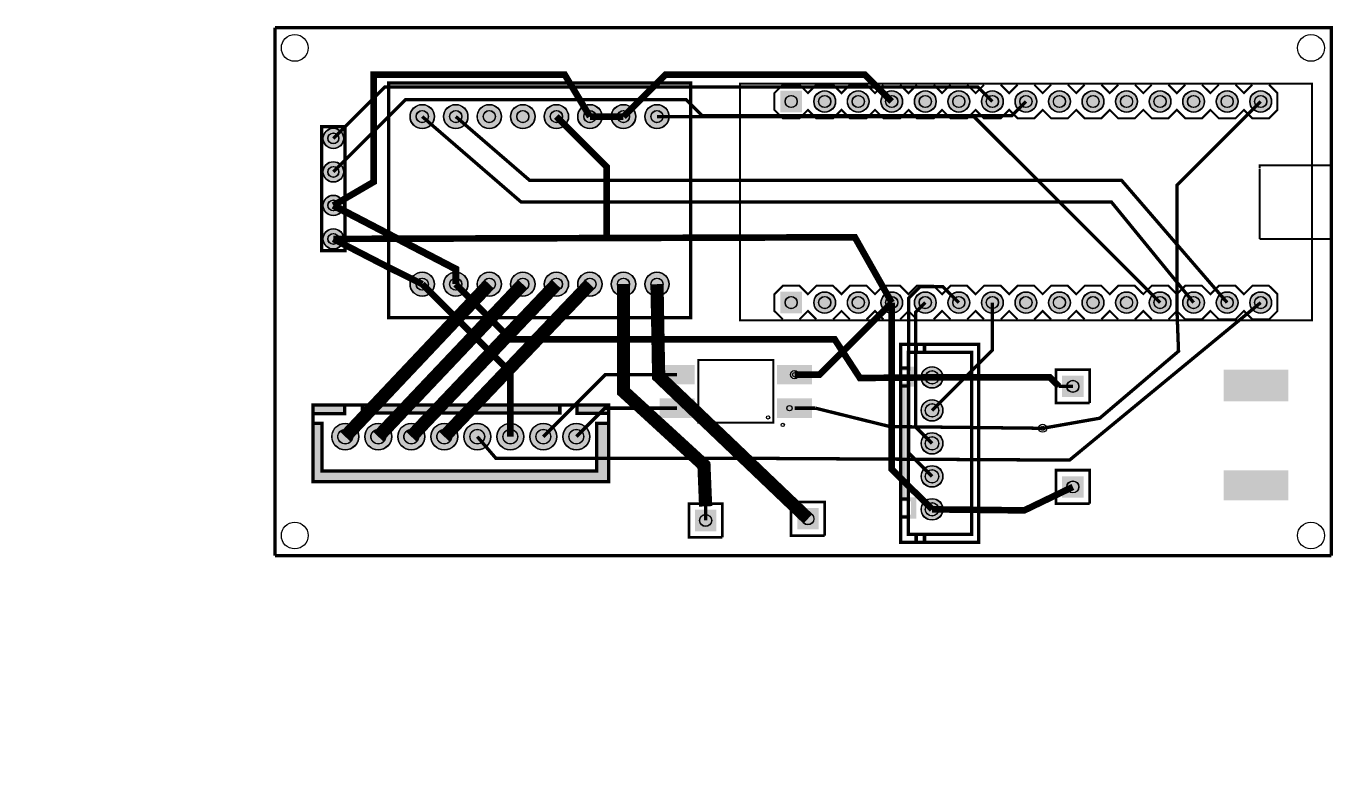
# Model space of a CAD drawing. Header units: millimetres. Extents: x -11.8 to 87.1, y 79.1 to 135.1.
import ezdxf

# ---------------------------------------------------------------- set-up
doc = ezdxf.new("R2010")
doc.units = ezdxf.units.MM
for name, color, linetype, true_color in [('BoardOutLine', 7, 'Continuous', 0xff00ff), ('BottomLayer', 7, 'Continuous', 0x0000ff), ('BottomSolderMaskLayer', 7, 'Continuous', 0xaa00ff), ('Document', 7, 'Continuous', 0xffffff), ('Hole', 7, 'Continuous', 0x222222), ('Multi-Layer', 7, 'Continuous', 0xc0c0c0), ('TopLayer', 7, 'Continuous', 0xff0000), ('TopPasteMaskLayer', 7, 'Continuous', 0x808080), ('TopSilkLayer', 7, 'Continuous', 0xffcc00), ('TopSolderMaskLayer', 7, 'Continuous', 0x800080)]:
    doc.layers.add(name, color=color, linetype=linetype, true_color=true_color)

msp = doc.modelspace()

# ---------------------------------------------------------------- hatches: boundary and pattern name
at = {"layer": 'BottomSolderMaskLayer'}
for points in [[(46.926, 128.588), (45.276, 128.588), (45.276, 130.239), (46.926, 130.239)], [(47.816, 129.413, 1), (49.466, 129.413, 1)], [(50.356, 129.413, 1), (52.007, 129.413, 1)], [(52.896, 129.413, 1), (54.547, 129.413, 1)], [(55.436, 129.413, 1), (57.087, 129.413, 1)], [(57.976, 129.413, 1), (59.627, 129.413, 1)], [(60.516, 129.413, 1), (62.167, 129.413, 1)], [(63.056, 129.413, 1), (64.707, 129.413, 1)], [(65.596, 129.413, 1), (67.247, 129.413, 1)], [(68.136, 129.413, 1), (69.787, 129.413, 1)], [(70.676, 129.413, 1), (72.327, 129.413, 1)], [(73.216, 129.413, 1), (74.867, 129.413, 1)], [(75.756, 129.413, 1), (77.407, 129.413, 1)], [(78.296, 129.413, 1), (79.947, 129.413, 1)], [(80.836, 129.413, 1), (82.487, 129.413, 1)], [(17.236, 128.27, 1), (19.086, 128.27, 1)], [(19.776, 128.27, 1), (21.626, 128.27, 1)], [(22.316, 128.27, 1), (24.166, 128.27, 1)], [(24.856, 128.27, 1), (26.706, 128.27, 1)], [(27.396, 128.27, 1), (29.246, 128.27, 1)], [(29.936, 128.27, 1), (31.786, 128.27, 1)], [(32.476, 128.27, 1), (34.326, 128.27, 1)], [(35.016, 128.27, 1), (36.866, 128.27, 1)], [(10.643, 126.619, 1), (12.217, 126.619, 1)], [(10.643, 124.079, 1), (12.217, 124.079, 1)], [(10.643, 121.539, 1), (12.217, 121.539, 1)], [(10.643, 118.999, 1), (12.217, 118.999, 1)], [(17.236, 115.57, 1), (19.086, 115.57, 1)], [(19.776, 115.57, 1), (21.626, 115.57, 1)], [(22.316, 115.57, 1), (24.166, 115.57, 1)], [(24.856, 115.57, 1), (26.706, 115.57, 1)], [(27.396, 115.57, 1), (29.246, 115.57, 1)], [(29.936, 115.57, 1), (31.786, 115.57, 1)], [(32.476, 115.57, 1), (34.326, 115.57, 1)], [(35.016, 115.57, 1), (36.866, 115.57, 1)], [(46.926, 113.348), (45.276, 113.348), (45.276, 114.999), (46.926, 114.999)], [(47.816, 114.173, 1), (49.466, 114.173, 1)], [(50.356, 114.173, 1), (52.007, 114.173, 1)], [(52.896, 114.173, 1), (54.547, 114.173, 1)], [(55.436, 114.173, 1), (57.087, 114.173, 1)], [(57.976, 114.173, 1), (59.627, 114.173, 1)], [(60.516, 114.173, 1), (62.167, 114.173, 1)], [(63.056, 114.173, 1), (64.707, 114.173, 1)], [(65.596, 114.173, 1), (67.247, 114.173, 1)], [(68.136, 114.173, 1), (69.787, 114.173, 1)], [(70.676, 114.173, 1), (72.327, 114.173, 1)], [(73.216, 114.173, 1), (74.867, 114.173, 1)], [(75.756, 114.173, 1), (77.407, 114.173, 1)], [(78.296, 114.173, 1), (79.947, 114.173, 1)], [(80.836, 114.173, 1), (82.487, 114.173, 1)], [(55.944, 108.505, 1), (57.594, 108.505, 1)], [(68.25, 108.636), (68.25, 107.01), (66.624, 107.01), (66.624, 108.636)], [(55.944, 106.005, 1), (57.594, 106.005, 1)], [(11.307, 104.013, 1), (13.357, 104.013, 1)], [(13.807, 104.013, 1), (15.858, 104.013, 1)], [(16.307, 104.013, 1), (18.357, 104.013, 1)], [(18.807, 104.013, 1), (20.858, 104.013, 1)], [(21.307, 104.013, 1), (23.357, 104.013, 1)], [(23.807, 104.013, 1), (25.858, 104.013, 1)], [(26.307, 104.013, 1), (28.357, 104.013, 1)], [(28.807, 104.013, 1), (30.858, 104.013, 1)], [(55.944, 103.505, 1), (57.594, 103.505, 1)], [(55.944, 101.005, 1), (57.594, 101.005, 1)], [(68.25, 101.016), (68.25, 99.39), (66.624, 99.39), (66.624, 101.016)], [(55.944, 98.505, 1), (57.594, 98.505, 1)], [(40.437, 98.476), (40.437, 96.85), (38.811, 96.85), (38.811, 98.476)], [(48.184, 98.603), (48.184, 96.977), (46.558, 96.977), (46.558, 98.603)]]:
    msp.add_hatch(color=256, dxfattribs=at).paths.add_polyline_path(points)
at = {"layer": 'Document'}
for points in [[(42.281, 130.693), (85.481, 130.693), (85.481, 124.643), (85.581, 124.643), (85.581, 130.693), (85.481, 130.793), (42.231, 130.793), (42.181, 130.743), (42.181, 112.843), (42.231, 112.793), (85.531, 112.793), (85.581, 112.843), (85.581, 118.893), (85.481, 118.893), (85.481, 112.893), (42.281, 112.893), (42.281, 130.643)], [(85.531, 118.943), (86.981, 118.943), (87.031, 118.993), (87.031, 124.593), (86.981, 124.643), (81.581, 124.643), (81.531, 124.593), (81.531, 118.993), (81.581, 118.943), (85.481, 118.943), (85.481, 119.043), (81.681, 119.043), (81.631, 119.093), (81.631, 124.493), (81.681, 124.543), (86.931, 124.543), (86.931, 119.093), (86.881, 119.043), (85.531, 119.043), (85.531, 119.043)], [(54.469, 97.805), (54.469, 98.105), (55.169, 98.105), (55.169, 99.105), (54.469, 99.105), (54.469, 108.105), (55.169, 108.105), (55.169, 109.005), (54.469, 109.005), (54.469, 109.305), (55.569, 109.305), (55.569, 107.805), (54.769, 107.805), (54.769, 99.405), (55.569, 99.405), (55.569, 97.805), (55.469, 97.805)], [(9.882, 105.713), (9.882, 106.413), (12.282, 106.413), (12.282, 105.764), (12.231, 105.713), (9.882, 105.713)], [(13.682, 106.413), (13.682, 105.881), (13.615, 105.813), (28.582, 105.813), (28.582, 106.413)], [(29.882, 106.413), (29.882, 105.772), (32.282, 105.772), (32.282, 106.413)], [(31.382, 105.013), (32.282, 105.013), (32.282, 100.613), (9.882, 100.613), (9.882, 105.031), (10.582, 105.031), (10.582, 101.413), (31.382, 101.413)]]:
    msp.add_hatch(color=256, dxfattribs=at).paths.add_polyline_path(points)
at = {"layer": 'Multi-Layer'}
for points in [[(46.901, 128.613), (45.301, 128.613), (45.301, 130.213), (46.901, 130.213)], [(47.841, 129.413, 1), (49.441, 129.413, 1)], [(50.381, 129.413, 1), (51.981, 129.413, 1)], [(52.921, 129.413, 1), (54.521, 129.413, 1)], [(55.461, 129.413, 1), (57.061, 129.413, 1)], [(58.001, 129.413, 1), (59.601, 129.413, 1)], [(60.541, 129.413, 1), (62.141, 129.413, 1)], [(63.081, 129.413, 1), (64.681, 129.413, 1)], [(65.621, 129.413, 1), (67.221, 129.413, 1)], [(68.161, 129.413, 1), (69.761, 129.413, 1)], [(70.701, 129.413, 1), (72.301, 129.413, 1)], [(73.241, 129.413, 1), (74.841, 129.413, 1)], [(75.781, 129.413, 1), (77.381, 129.413, 1)], [(78.321, 129.413, 1), (79.921, 129.413, 1)], [(80.861, 129.413, 1), (82.461, 129.413, 1)], [(17.261, 128.27, 1), (19.061, 128.27, 1)], [(19.801, 128.27, 1), (21.601, 128.27, 1)], [(22.341, 128.27, 1), (24.141, 128.27, 1)], [(24.881, 128.27, 1), (26.681, 128.27, 1)], [(27.421, 128.27, 1), (29.221, 128.27, 1)], [(29.961, 128.27, 1), (31.761, 128.27, 1)], [(32.501, 128.27, 1), (34.301, 128.27, 1)], [(35.041, 128.27, 1), (36.841, 128.27, 1)], [(10.668, 126.619, 1), (12.192, 126.619, 1)], [(10.668, 124.079, 1), (12.192, 124.079, 1)], [(10.668, 121.539, 1), (12.192, 121.539, 1)], [(10.668, 118.999, 1), (12.192, 118.999, 1)], [(17.261, 115.57, 1), (19.061, 115.57, 1)], [(19.801, 115.57, 1), (21.601, 115.57, 1)], [(22.341, 115.57, 1), (24.141, 115.57, 1)], [(24.881, 115.57, 1), (26.681, 115.57, 1)], [(27.421, 115.57, 1), (29.221, 115.57, 1)], [(29.961, 115.57, 1), (31.761, 115.57, 1)], [(32.501, 115.57, 1), (34.301, 115.57, 1)], [(35.041, 115.57, 1), (36.841, 115.57, 1)], [(46.901, 113.373), (45.301, 113.373), (45.301, 114.973), (46.901, 114.973)], [(47.841, 114.173, 1), (49.441, 114.173, 1)], [(50.381, 114.173, 1), (51.981, 114.173, 1)], [(52.921, 114.173, 1), (54.521, 114.173, 1)], [(55.461, 114.173, 1), (57.061, 114.173, 1)], [(58.001, 114.173, 1), (59.601, 114.173, 1)], [(60.541, 114.173, 1), (62.141, 114.173, 1)], [(63.081, 114.173, 1), (64.681, 114.173, 1)], [(65.621, 114.173, 1), (67.221, 114.173, 1)], [(68.161, 114.173, 1), (69.761, 114.173, 1)], [(70.701, 114.173, 1), (72.301, 114.173, 1)], [(73.241, 114.173, 1), (74.841, 114.173, 1)], [(75.781, 114.173, 1), (77.381, 114.173, 1)], [(78.321, 114.173, 1), (79.921, 114.173, 1)], [(80.861, 114.173, 1), (82.461, 114.173, 1)], [(55.969, 108.505, 1), (57.569, 108.505, 1)], [(68.225, 108.611), (68.225, 107.036), (66.65, 107.036), (66.65, 108.611)], [(55.969, 106.005, 1), (57.569, 106.005, 1)], [(11.332, 104.013, 1), (13.332, 104.013, 1)], [(13.832, 104.013, 1), (15.832, 104.013, 1)], [(16.332, 104.013, 1), (18.332, 104.013, 1)], [(18.832, 104.013, 1), (20.832, 104.013, 1)], [(21.332, 104.013, 1), (23.332, 104.013, 1)], [(23.832, 104.013, 1), (25.832, 104.013, 1)], [(26.332, 104.013, 1), (28.332, 104.013, 1)], [(28.832, 104.013, 1), (30.832, 104.013, 1)], [(55.969, 103.505, 1), (57.569, 103.505, 1)], [(55.969, 101.005, 1), (57.569, 101.005, 1)], [(68.225, 100.991), (68.225, 99.416), (66.65, 99.416), (66.65, 100.991)], [(55.969, 98.505, 1), (57.569, 98.505, 1)], [(40.411, 98.451), (40.411, 96.876), (38.837, 96.876), (38.837, 98.451)], [(48.158, 98.578), (48.158, 97.003), (46.584, 97.003), (46.584, 98.578)]]:
    msp.add_hatch(color=256, dxfattribs=at).paths.add_polyline_path(points)
at = {"layer": 'TopLayer'}
for points in [[(38.76, 108.001), (36.16, 108.001), (36.16, 109.423), (38.76, 109.423)], [(47.66, 108.001), (45.06, 108.001), (45.06, 109.423), (47.66, 109.423)], [(78.867, 109.093), (83.757, 109.093), (83.757, 106.68), (78.867, 106.68), (78.867, 109.093)], [(38.76, 105.461), (36.16, 105.461), (36.16, 106.883), (38.76, 106.883)], [(47.66, 105.461), (45.06, 105.461), (45.06, 106.883), (47.66, 106.883)], [(78.867, 101.473), (83.757, 101.473), (83.757, 99.187), (78.867, 99.187), (78.867, 101.473)]]:
    msp.add_hatch(color=256, dxfattribs=at).paths.add_polyline_path(points)
at = {"layer": 'TopPasteMaskLayer'}
for points in [[(38.76, 108.001), (36.16, 108.001), (36.16, 109.423), (38.76, 109.423)], [(47.66, 108.001), (45.06, 108.001), (45.06, 109.423), (47.66, 109.423)], [(38.76, 105.461), (36.16, 105.461), (36.16, 106.883), (38.76, 106.883)], [(47.66, 105.461), (45.06, 105.461), (45.06, 106.883), (47.66, 106.883)]]:
    msp.add_hatch(color=256, dxfattribs=at).paths.add_polyline_path(points)
at = {"layer": 'TopSolderMaskLayer'}
for points in [[(46.926, 128.588), (45.276, 128.588), (45.276, 130.239), (46.926, 130.239)], [(47.816, 129.413, 1), (49.466, 129.413, 1)], [(50.356, 129.413, 1), (52.007, 129.413, 1)], [(52.896, 129.413, 1), (54.547, 129.413, 1)], [(55.436, 129.413, 1), (57.087, 129.413, 1)], [(57.976, 129.413, 1), (59.627, 129.413, 1)], [(60.516, 129.413, 1), (62.167, 129.413, 1)], [(63.056, 129.413, 1), (64.707, 129.413, 1)], [(65.596, 129.413, 1), (67.247, 129.413, 1)], [(68.136, 129.413, 1), (69.787, 129.413, 1)], [(70.676, 129.413, 1), (72.327, 129.413, 1)], [(73.216, 129.413, 1), (74.867, 129.413, 1)], [(75.756, 129.413, 1), (77.407, 129.413, 1)], [(78.296, 129.413, 1), (79.947, 129.413, 1)], [(80.836, 129.413, 1), (82.487, 129.413, 1)], [(17.236, 128.27, 1), (19.086, 128.27, 1)], [(19.776, 128.27, 1), (21.626, 128.27, 1)], [(22.316, 128.27, 1), (24.166, 128.27, 1)], [(24.856, 128.27, 1), (26.706, 128.27, 1)], [(27.396, 128.27, 1), (29.246, 128.27, 1)], [(29.936, 128.27, 1), (31.786, 128.27, 1)], [(32.476, 128.27, 1), (34.326, 128.27, 1)], [(35.016, 128.27, 1), (36.866, 128.27, 1)], [(10.643, 126.619, 1), (12.217, 126.619, 1)], [(10.643, 124.079, 1), (12.217, 124.079, 1)], [(10.643, 121.539, 1), (12.217, 121.539, 1)], [(10.643, 118.999, 1), (12.217, 118.999, 1)], [(17.236, 115.57, 1), (19.086, 115.57, 1)], [(19.776, 115.57, 1), (21.626, 115.57, 1)], [(22.316, 115.57, 1), (24.166, 115.57, 1)], [(24.856, 115.57, 1), (26.706, 115.57, 1)], [(27.396, 115.57, 1), (29.246, 115.57, 1)], [(29.936, 115.57, 1), (31.786, 115.57, 1)], [(32.476, 115.57, 1), (34.326, 115.57, 1)], [(35.016, 115.57, 1), (36.866, 115.57, 1)], [(46.926, 113.348), (45.276, 113.348), (45.276, 114.999), (46.926, 114.999)], [(47.816, 114.173, 1), (49.466, 114.173, 1)], [(50.356, 114.173, 1), (52.007, 114.173, 1)], [(52.896, 114.173, 1), (54.547, 114.173, 1)], [(55.436, 114.173, 1), (57.087, 114.173, 1)], [(57.976, 114.173, 1), (59.627, 114.173, 1)], [(60.516, 114.173, 1), (62.167, 114.173, 1)], [(63.056, 114.173, 1), (64.707, 114.173, 1)], [(65.596, 114.173, 1), (67.247, 114.173, 1)], [(68.136, 114.173, 1), (69.787, 114.173, 1)], [(70.676, 114.173, 1), (72.327, 114.173, 1)], [(73.216, 114.173, 1), (74.867, 114.173, 1)], [(75.756, 114.173, 1), (77.407, 114.173, 1)], [(78.296, 114.173, 1), (79.947, 114.173, 1)], [(80.836, 114.173, 1), (82.487, 114.173, 1)], [(38.785, 107.976), (36.135, 107.976), (36.135, 109.449), (38.785, 109.449)], [(47.686, 107.976), (45.035, 107.976), (45.035, 109.449), (47.686, 109.449)], [(55.944, 108.505, 1), (57.594, 108.505, 1)], [(68.25, 108.636), (68.25, 107.01), (66.624, 107.01), (66.624, 108.636)], [(38.785, 105.436), (36.135, 105.436), (36.135, 106.909), (38.785, 106.909)], [(47.686, 105.436), (45.035, 105.436), (45.035, 106.909), (47.686, 106.909)], [(55.944, 106.005, 1), (57.594, 106.005, 1)], [(11.307, 104.013, 1), (13.357, 104.013, 1)], [(13.807, 104.013, 1), (15.858, 104.013, 1)], [(16.307, 104.013, 1), (18.357, 104.013, 1)], [(18.807, 104.013, 1), (20.858, 104.013, 1)], [(21.307, 104.013, 1), (23.357, 104.013, 1)], [(23.807, 104.013, 1), (25.858, 104.013, 1)], [(26.307, 104.013, 1), (28.357, 104.013, 1)], [(28.807, 104.013, 1), (30.858, 104.013, 1)], [(55.944, 103.505, 1), (57.594, 103.505, 1)], [(55.944, 101.005, 1), (57.594, 101.005, 1)], [(68.25, 101.016), (68.25, 99.39), (66.624, 99.39), (66.624, 101.016)], [(55.944, 98.505, 1), (57.594, 98.505, 1)], [(40.437, 98.476), (40.437, 96.85), (38.811, 96.85), (38.811, 98.476)], [(48.184, 98.603), (48.184, 96.977), (46.558, 96.977), (46.558, 98.603)]]:
    msp.add_hatch(color=256, dxfattribs=at).paths.add_polyline_path(points)

# ---------------------------------------------------------------- linework, layer by layer
at = {"layer": 'BoardOutLine', "const_width": 0.254}
for points in [[(7, 95), (7, 135)], [(7, 135), (87, 135), (87, 95)], [(87, 95), (7, 95)]]:
    msp.add_lwpolyline(points, dxfattribs=at)
at = {"layer": 'BottomLayer'}
for points, const_width in [([(30.861, 128.27), (28.956, 131.445), (14.478, 131.445), (14.478, 123.317), (11.43, 121.539)], 0.5), ([(53.721, 129.413), (51.689, 131.445), (36.576, 131.445), (33.401, 128.27)], 0.5), ([(23.241, 115.57), (12.332, 104.013), (12.332, 104.013)], 1), ([(81.661, 129.413), (75.311, 123.063), (75.311, 113.834), (75.438, 110.49), (72.009, 107.569), (69.469, 105.41), (65.151, 104.648)], 0.254), ([(32.131, 119.126), (32.131, 124.46), (28.321, 128.27)], 0.5), ([(35.941, 128.27), (59.944, 128.27), (74.041, 114.173)], 0.254), ([(11.43, 118.999), (50.927, 119.126), (53.721, 114.173)], 0.5), ([(25.781, 115.57), (14.832, 104.013), (14.832, 104.013)], 1), ([(28.321, 115.57), (17.332, 104.013), (17.332, 104.013)], 1), ([(30.861, 115.57), (19.832, 104.013), (19.832, 104.013)], 1), ([(33.401, 115.57), (33.401, 107.442), (39.497, 101.854), (39.624, 98.73)], 1), ([(35.941, 115.57), (36.068, 108.585), (47.371, 97.79)], 1), ([(56.769, 101.005), (54.991, 102.783), (54.991, 114.508), (55.867, 115.384), (57.591, 115.384), (58.801, 114.173)], 0.254), ([(46.36, 108.712), (48.26, 108.712), (53.721, 114.173)], 0.5), ([(53.721, 114.173), (53.721, 101.553), (56.769, 98.505)], 0.5), ([(56.769, 103.505), (55.532, 104.743), (55.532, 113.444), (56.261, 114.173)], 0.254), ([(56.769, 106.005), (61.341, 110.577), (61.341, 114.173)], 0.254), ([(39.624, 97.663), (39.624, 98.73)], 0.254)]:
    msp.add_lwpolyline(points, dxfattribs=dict(at, const_width=const_width))
at = {"layer": 'BottomSolderMaskLayer'}
for centre, radius in [((46.101, 129.413), 0.464), ((48.641, 129.413), 0.825), ((48.641, 129.413), 0.464), ((51.181, 129.413), 0.825), ((51.181, 129.413), 0.464), ((53.721, 129.413), 0.825), ((53.722, 129.414), 0.464), ((56.261, 129.413), 0.825), ((56.261, 129.413), 0.464), ((58.801, 129.413), 0.825), ((58.802, 129.414), 0.464), ((61.341, 129.413), 0.825), ((61.341, 129.413), 0.464), ((63.881, 129.413), 0.825), ((63.882, 129.414), 0.464), ((66.421, 129.413), 0.825), ((66.421, 129.413), 0.464), ((68.961, 129.413), 0.825), ((68.962, 129.414), 0.464), ((71.501, 129.413), 0.825), ((71.501, 129.413), 0.464), ((74.041, 129.413), 0.825), ((74.042, 129.414), 0.464), ((76.581, 129.413), 0.825), ((76.581, 129.413), 0.464), ((79.121, 129.413), 0.825), ((79.122, 129.414), 0.464), ((81.661, 129.413), 0.825), ((81.661, 129.413), 0.464), ((18.161, 128.27), 0.925), ((18.161, 128.27), 0.463), ((20.701, 128.27), 0.925), ((20.701, 128.27), 0.463), ((23.241, 128.27), 0.925), ((23.241, 128.27), 0.463), ((25.781, 128.27), 0.925), ((25.781, 128.27), 0.463), ((28.321, 128.27), 0.925), ((28.321, 128.27), 0.463), ((30.861, 128.27), 0.925), ((30.861, 128.27), 0.463), ((33.401, 128.27), 0.925), ((33.401, 128.27), 0.463), ((35.941, 128.27), 0.925), ((35.941, 128.27), 0.463), ((11.43, 126.619), 0.787), ((11.43, 126.619), 0.413), ((11.43, 124.079), 0.787), ((11.43, 124.079), 0.413), ((11.43, 121.539), 0.787), ((11.43, 121.539), 0.413), ((11.43, 118.999), 0.787), ((11.43, 118.999), 0.413), ((18.161, 115.57), 0.925), ((18.161, 115.57), 0.463), ((20.701, 115.57), 0.925), ((20.701, 115.57), 0.463), ((23.241, 115.57), 0.925), ((23.241, 115.57), 0.463), ((25.781, 115.57), 0.925), ((25.781, 115.57), 0.463), ((28.321, 115.57), 0.925), ((28.321, 115.57), 0.463), ((30.861, 115.57), 0.925), ((30.861, 115.57), 0.463), ((33.401, 115.57), 0.925), ((33.401, 115.57), 0.463), ((35.941, 115.57), 0.925), ((35.941, 115.57), 0.463), ((48.641, 114.173), 0.825), ((51.181, 114.173), 0.825), ((53.721, 114.173), 0.825), ((56.261, 114.173), 0.825), ((58.801, 114.173), 0.825), ((61.341, 114.173), 0.825), ((63.881, 114.173), 0.825), ((66.421, 114.173), 0.825), ((68.961, 114.173), 0.825), ((71.501, 114.173), 0.825), ((74.041, 114.173), 0.825), ((76.581, 114.173), 0.825), ((79.121, 114.173), 0.825), ((81.661, 114.173), 0.825), ((46.101, 114.173), 0.464), ((48.641, 114.173), 0.464), ((51.181, 114.174), 0.464), ((53.721, 114.173), 0.464), ((56.261, 114.174), 0.464), ((58.801, 114.173), 0.464), ((61.341, 114.174), 0.464), ((63.881, 114.173), 0.464), ((66.421, 114.174), 0.464), ((68.961, 114.173), 0.464), ((71.501, 114.174), 0.464), ((74.041, 114.173), 0.464), ((76.581, 114.174), 0.464), ((79.121, 114.173), 0.464), ((81.661, 114.173), 0.464), ((56.769, 108.505), 0.825), ((56.769, 108.505), 0.516), ((67.437, 107.823), 0.459), ((56.769, 106.005), 0.825), ((56.769, 106.005), 0.516), ((12.332, 104.013), 1.025), ((14.832, 104.013), 1.025), ((17.332, 104.013), 1.025), ((19.832, 104.013), 1.025), ((22.332, 104.013), 1.025), ((24.832, 104.013), 1.025), ((27.332, 104.013), 1.025), ((29.832, 104.013), 1.025), ((12.332, 104.013), 0.564), ((14.832, 104.013), 0.564), ((17.332, 104.013), 0.564), ((19.832, 104.013), 0.564), ((22.332, 104.013), 0.564), ((24.832, 104.013), 0.564), ((27.332, 104.013), 0.564), ((29.832, 104.013), 0.564), ((56.769, 103.505), 0.825), ((56.769, 103.505), 0.516), ((56.769, 101.005), 0.825), ((56.769, 101.005), 0.516), ((67.437, 100.203), 0.459), ((56.769, 98.505), 0.825), ((56.769, 98.505), 0.516), ((39.624, 97.663), 0.459), ((47.371, 97.79), 0.459)]:
    msp.add_circle(centre, radius, dxfattribs=at)
at = {"layer": 'Document'}
msp.add_circle((45.974, 106.172), 0.2, dxfattribs=at)
at = {"layer": 'Hole'}
for centre, radius in [((46.36, 108.712), 0.155), ((65.151, 104.648), 0.153)]:
    msp.add_circle(centre, radius, dxfattribs=at)
at = {"layer": 'Multi-Layer'}
for centre, radius in [((8.509, 133.477), 1.016), ((85.471, 133.477), 1.016), ((46.101, 129.413), 0.45), ((48.641, 129.413), 0.8), ((48.641, 129.413), 0.45), ((51.181, 129.413), 0.8), ((51.181, 129.413), 0.45), ((53.721, 129.413), 0.8), ((53.722, 129.414), 0.45), ((56.261, 129.413), 0.8), ((56.261, 129.413), 0.45), ((58.801, 129.413), 0.8), ((58.802, 129.414), 0.45), ((61.341, 129.413), 0.8), ((61.341, 129.413), 0.45), ((63.881, 129.413), 0.8), ((63.882, 129.414), 0.45), ((66.421, 129.413), 0.8), ((66.421, 129.413), 0.45), ((68.961, 129.413), 0.8), ((68.962, 129.414), 0.45), ((71.501, 129.413), 0.8), ((71.501, 129.413), 0.45), ((74.041, 129.413), 0.8), ((74.042, 129.414), 0.45), ((76.581, 129.413), 0.8), ((76.581, 129.413), 0.45), ((79.121, 129.413), 0.8), ((79.122, 129.414), 0.45), ((81.661, 129.413), 0.8), ((81.661, 129.413), 0.45), ((18.161, 128.27), 0.9), ((18.161, 128.27), 0.45), ((20.701, 128.27), 0.9), ((20.701, 128.27), 0.45), ((23.241, 128.27), 0.9), ((23.241, 128.27), 0.45), ((25.781, 128.27), 0.9), ((25.781, 128.27), 0.45), ((28.321, 128.27), 0.9), ((28.321, 128.27), 0.45), ((30.861, 128.27), 0.9), ((30.861, 128.27), 0.45), ((33.401, 128.27), 0.9), ((33.401, 128.27), 0.45), ((35.941, 128.27), 0.9), ((35.941, 128.27), 0.45), ((11.43, 126.619), 0.762), ((11.43, 126.619), 0.4), ((11.43, 124.079), 0.762), ((11.43, 124.079), 0.4), ((11.43, 121.539), 0.762), ((11.43, 121.539), 0.4), ((11.43, 118.999), 0.762), ((11.43, 118.999), 0.4), ((18.161, 115.57), 0.9), ((18.161, 115.57), 0.45), ((20.701, 115.57), 0.9), ((20.701, 115.57), 0.45), ((23.241, 115.57), 0.9), ((23.241, 115.57), 0.45), ((25.781, 115.57), 0.9), ((25.781, 115.57), 0.45), ((28.321, 115.57), 0.9), ((28.321, 115.57), 0.45), ((30.861, 115.57), 0.9), ((30.861, 115.57), 0.45), ((33.401, 115.57), 0.9), ((33.401, 115.57), 0.45), ((35.941, 115.57), 0.9), ((35.941, 115.57), 0.45), ((48.641, 114.173), 0.8), ((51.181, 114.173), 0.8), ((53.721, 114.173), 0.8), ((56.261, 114.173), 0.8), ((58.801, 114.173), 0.8), ((61.341, 114.173), 0.8), ((63.881, 114.173), 0.8), ((66.421, 114.173), 0.8), ((68.961, 114.173), 0.8), ((71.501, 114.173), 0.8), ((74.041, 114.173), 0.8), ((76.581, 114.173), 0.8), ((79.121, 114.173), 0.8), ((81.661, 114.173), 0.8), ((46.101, 114.173), 0.45), ((48.641, 114.173), 0.45), ((51.181, 114.174), 0.45), ((53.721, 114.173), 0.45), ((56.261, 114.174), 0.45), ((58.801, 114.173), 0.45), ((61.341, 114.174), 0.45), ((63.881, 114.173), 0.45), ((66.421, 114.174), 0.45), ((68.961, 114.173), 0.45), ((71.501, 114.174), 0.45), ((74.041, 114.173), 0.45), ((76.581, 114.174), 0.45), ((79.121, 114.173), 0.45), ((81.661, 114.173), 0.45), ((46.36, 108.712), 0.31), ((56.769, 108.505), 0.8), ((56.769, 108.505), 0.5), ((67.437, 107.823), 0.445), ((56.769, 106.005), 0.8), ((56.769, 106.005), 0.5), ((12.332, 104.013), 1), ((14.832, 104.013), 1), ((17.332, 104.013), 1), ((19.832, 104.013), 1), ((22.332, 104.013), 1), ((24.832, 104.013), 1), ((27.332, 104.013), 1), ((29.832, 104.013), 1), ((65.151, 104.648), 0.305), ((12.332, 104.013), 0.55), ((14.832, 104.013), 0.55), ((17.332, 104.013), 0.55), ((19.832, 104.013), 0.55), ((22.332, 104.013), 0.55), ((24.832, 104.013), 0.55), ((27.332, 104.013), 0.55), ((29.832, 104.013), 0.55), ((56.769, 103.505), 0.8), ((56.769, 103.505), 0.5), ((56.769, 101.005), 0.8), ((56.769, 101.005), 0.5), ((67.437, 100.203), 0.445), ((56.769, 98.505), 0.8), ((56.769, 98.505), 0.5), ((39.624, 97.663), 0.445), ((47.371, 97.79), 0.445), ((8.509, 96.52), 1.016), ((85.471, 96.52), 1.016)]:
    msp.add_circle(centre, radius, dxfattribs=at)
at = {"layer": 'TopLayer'}
for points, const_width in [([(61.341, 129.413), (60.244, 130.51), (15.321, 130.51), (11.43, 126.619)], 0.254), ([(63.881, 129.413), (62.8, 128.332), (39.362, 128.332), (38.136, 129.559), (16.909, 129.559), (11.43, 124.079)], 0.254), ([(18.161, 128.27), (18.161, 128.27), (25.654, 121.793), (70.358, 121.793), (76.581, 114.173)], 0.254), ([(20.701, 128.27), (26.289, 123.444), (71.12, 123.444), (79.121, 114.173)], 0.254), ([(30.861, 128.27), (33.401, 128.27)], 0.5), ([(20.701, 115.57), (20.701, 116.713), (11.43, 121.539)], 0.54), ([(18.161, 115.57), (15.367, 116.967), (11.43, 118.999)], 0.5), ([(24.832, 104.013), (24.832, 108.899), (18.161, 115.57)], 0.5), ([(20.701, 115.57), (24.892, 111.379), (39.685, 111.379), (49.403, 111.379), (51.308, 108.458), (56.769, 108.506)], 0.5), ([(81.661, 114.173), (67.183, 102.235), (44.323, 102.362), (40.386, 102.362), (23.749, 102.362), (22.332, 104.013)], 0.254), ([(37.46, 108.712), (32.031, 108.712), (27.332, 104.013)], 0.254), ([(56.769, 108.505), (65.689, 108.505), (66.371, 107.823)], 0.5), ([(67.437, 107.823), (66.371, 107.823)], 0.254), ([(37.46, 106.172), (31.991, 106.172), (29.832, 104.013)], 0.254), ([(46.36, 106.172), (47.939, 106.172)], 0.254), ([(65.151, 104.648), (53.594, 104.775), (47.939, 106.172)], 0.254), ([(56.769, 98.505), (63.754, 98.425), (67.437, 100.203)], 0.5)]:
    msp.add_lwpolyline(points, dxfattribs=dict(at, const_width=const_width))
at = {"layer": 'TopSilkLayer'}
for points, const_width in [([(38.481, 130.81), (38.481, 113.03), (15.621, 113.03), (15.621, 130.81), (38.481, 130.81)], 0.254), ([(85.547, 112.827), (42.215, 112.827), (42.215, 130.759), (85.547, 130.759), (85.547, 112.827)], 0.152), ([(12.319, 118.11), (12.319, 127.508), (10.541, 127.508), (10.541, 118.11), (12.319, 118.11)], 0.254), ([(54.394, 96.005), (60.294, 96.005), (60.294, 111.005), (54.394, 111.005), (54.394, 96.005)], 0.254), ([(44.755, 105.066), (39.065, 105.066), (39.065, 109.818), (44.755, 109.818), (44.755, 105.066)], 0.152), ([(54.969, 96.605), (59.769, 96.605), (59.769, 110.405), (54.969, 110.405), (54.969, 96.605)], 0.254), ([(9.882, 100.613), (9.882, 106.413), (32.282, 106.413), (32.282, 100.613), (9.882, 100.613)], 0.254)]:
    msp.add_lwpolyline(points, close=True, dxfattribs=dict(at, const_width=const_width))
for points, const_width in [([(45.466, 130.683), (44.831, 130.048), (44.831, 128.778), (45.466, 128.143)], 0.152), ([(53.087, 130.683), (52.452, 130.048), (51.817, 130.683), (50.547, 130.683), (49.912, 130.048), (49.277, 130.683), (48.007, 130.683), (47.372, 130.048), (46.736, 130.683), (45.466, 130.683), (44.831, 130.048), (44.831, 128.778), (45.466, 128.143), (46.736, 128.143), (47.372, 128.778), (48.007, 128.143), (49.277, 128.143), (49.912, 128.778), (50.547, 128.143), (51.817, 128.143), (52.452, 128.778), (53.087, 128.143), (54.357, 128.143), (54.992, 128.778), (55.627, 128.143), (56.897, 128.143), (57.532, 128.778), (58.167, 128.143), (59.437, 128.143), (60.072, 128.778), (60.707, 128.143), (61.977, 128.143), (62.612, 128.778), (63.247, 128.143), (64.517, 128.143), (65.152, 128.778), (65.787, 128.143), (67.057, 128.143), (67.692, 128.778), (68.327, 128.143), (69.597, 128.143), (70.232, 128.778), (70.867, 128.143), (72.137, 128.143), (72.772, 128.778), (73.407, 128.143), (74.677, 128.143), (75.312, 128.778), (75.947, 128.143), (77.216, 128.143), (77.851, 128.778), (78.486, 128.143), (79.756, 128.143), (80.391, 128.778), (81.026, 128.143), (82.296, 128.143), (82.931, 128.778), (82.931, 130.048), (82.296, 130.683)], 0.152), ([(48.007, 130.683), (47.372, 130.048), (46.736, 130.683)], 0.152), ([(50.547, 130.683), (49.912, 130.048), (49.277, 130.683)], 0.152), ([(53.087, 130.683), (52.452, 130.048), (51.817, 130.683)], 0.152), ([(55.627, 130.683), (54.992, 130.048), (54.357, 130.683)], 0.152), ([(58.167, 130.683), (57.532, 130.048), (56.897, 130.683)], 0.152), ([(60.707, 130.683), (60.072, 130.048), (59.437, 130.683)], 0.152), ([(63.247, 130.683), (62.612, 130.048), (61.977, 130.683)], 0.152), ([(65.787, 130.683), (65.152, 130.048), (64.517, 130.683)], 0.152), ([(68.327, 130.683), (67.692, 130.048), (67.057, 130.683)], 0.152), ([(70.867, 130.683), (70.232, 130.048), (69.597, 130.683)], 0.152), ([(73.407, 130.683), (72.772, 130.048), (72.137, 130.683)], 0.152), ([(75.947, 130.683), (75.312, 130.048), (74.677, 130.683)], 0.152), ([(78.486, 130.683), (77.851, 130.048), (77.216, 130.683)], 0.152), ([(81.026, 130.683), (80.391, 130.048), (79.756, 130.683)], 0.152), ([(82.296, 128.143), (82.931, 128.778), (82.931, 130.048), (82.296, 130.683)], 0.152), ([(46.736, 128.143), (47.372, 128.778), (48.007, 128.143)], 0.152), ([(49.277, 128.143), (49.912, 128.778), (50.547, 128.143)], 0.152), ([(51.817, 128.143), (52.452, 128.778), (53.087, 128.143)], 0.152), ([(54.357, 128.143), (54.992, 128.778), (55.627, 128.143)], 0.152), ([(56.897, 128.143), (57.532, 128.778), (58.167, 128.143)], 0.152), ([(59.437, 128.143), (60.072, 128.778), (60.707, 128.143)], 0.152), ([(61.977, 128.143), (62.612, 128.778), (63.247, 128.143)], 0.152), ([(64.517, 128.143), (65.152, 128.778), (65.787, 128.143)], 0.152), ([(67.057, 128.143), (67.692, 128.778), (68.327, 128.143)], 0.152), ([(69.597, 128.143), (70.232, 128.778), (70.867, 128.143)], 0.152), ([(72.137, 128.143), (72.772, 128.778), (73.407, 128.143)], 0.152), ([(74.677, 128.143), (75.312, 128.778), (75.947, 128.143)], 0.152), ([(77.216, 128.143), (77.851, 128.778), (78.486, 128.143)], 0.152), ([(79.756, 128.143), (80.391, 128.778), (81.026, 128.143)], 0.152), ([(85.471, 118.999), (86.995, 118.999), (86.995, 124.587), (81.585, 124.587), (81.585, 124.378)], 0.152), ([(81.585, 119.253), (81.585, 124.333)], 0.152), ([(81.585, 118.999), (81.585, 119.253)], 0.152), ([(85.471, 118.999), (81.585, 118.999)], 0.152), ([(74.675, 112.904), (75.311, 113.539), (75.946, 112.904), (77.216, 112.904), (77.851, 113.539), (78.486, 112.904), (79.756, 112.904), (80.391, 113.539), (81.026, 112.904), (82.296, 112.904), (82.931, 113.539), (82.931, 114.809), (82.296, 115.444), (81.026, 115.444), (80.391, 114.809), (79.756, 115.444), (78.486, 115.444), (77.851, 114.809), (77.216, 115.444), (75.946, 115.444), (75.311, 114.809), (74.675, 115.444), (73.405, 115.444), (72.77, 114.809), (72.135, 115.444), (70.865, 115.444), (70.23, 114.809), (69.595, 115.444), (68.325, 115.444), (67.69, 114.809), (67.055, 115.444), (65.785, 115.444), (65.15, 114.809), (64.515, 115.444), (63.245, 115.444), (62.61, 114.809), (61.975, 115.444), (60.705, 115.444), (60.07, 114.809), (59.435, 115.444), (58.165, 115.444), (57.53, 114.809), (56.895, 115.444), (55.625, 115.444), (54.99, 114.809), (54.355, 115.444), (53.085, 115.444), (52.451, 114.809), (51.816, 115.444), (50.546, 115.444), (49.911, 114.809), (49.276, 115.444), (48.006, 115.444), (47.371, 114.809), (46.736, 115.444), (45.466, 115.444), (44.831, 114.809), (44.831, 113.539), (45.466, 112.904)], 0.152), ([(46.736, 112.904), (47.371, 113.539), (48.006, 112.904)], 0.152), ([(49.276, 112.904), (49.911, 113.539), (50.546, 112.904)], 0.152), ([(51.816, 112.904), (52.451, 113.539), (53.085, 112.904)], 0.152), ([(54.355, 112.904), (54.99, 113.539), (55.625, 112.904)], 0.152), ([(56.895, 112.904), (57.53, 113.539), (58.165, 112.904)], 0.152), ([(59.435, 112.904), (60.07, 113.539), (60.705, 112.904)], 0.152), ([(61.975, 112.904), (62.61, 113.539), (63.245, 112.904)], 0.152), ([(64.515, 112.904), (65.15, 113.539), (65.785, 112.904)], 0.152), ([(67.056, 112.904), (67.691, 113.539), (68.326, 112.904)], 0.152), ([(69.595, 112.904), (70.23, 113.539), (70.865, 112.904)], 0.152), ([(72.135, 112.904), (72.77, 113.539), (73.405, 112.904)], 0.152), ([(55.569, 110.405), (55.569, 111.005)], 0.254), ([(56.2, 110.405), (56.2, 111.005)], 0.254), ([(54.469, 109.205), (54.957, 109.205)], 0.254), ([(68.707, 106.553), (66.167, 106.553), (66.167, 109.093), (68.707, 109.093), (68.707, 107.188)], 0.203), ([(54.382, 107.844), (54.913, 107.844)], 0.254), ([(68.707, 106.553), (68.707, 107.188)], 0.203), ([(9.882, 105.764), (12.282, 105.764), (12.282, 106.413)], 0.254), ([(13.615, 106.413), (13.615, 105.813), (28.582, 105.813), (28.582, 106.413)], 0.254), ([(32.282, 105.772), (29.882, 105.772), (29.882, 106.413)], 0.254), ([(9.882, 105.031), (10.582, 105.031), (10.582, 101.413), (31.382, 101.413), (31.382, 105.013), (32.282, 105.013)], 0.254), ([(68.707, 98.933), (66.167, 98.933), (66.167, 101.473), (68.707, 101.473), (68.707, 99.568)], 0.203), ([(40.894, 96.393), (38.354, 96.393), (38.354, 98.933), (40.894, 98.933), (40.894, 97.028)], 0.203), ([(48.641, 96.52), (46.101, 96.52), (46.101, 99.06), (48.641, 99.06), (48.641, 97.155)], 0.203), ([(54.482, 99.295), (54.969, 99.295)], 0.254), ([(68.707, 98.933), (68.707, 99.568)], 0.203), ([(54.394, 97.934), (54.925, 97.934)], 0.254), ([(40.894, 96.393), (40.894, 97.028)], 0.203), ([(48.641, 96.52), (48.641, 97.155)], 0.203), ([(55.569, 96.005), (55.569, 96.605)], 0.254), ([(56.2, 96.005), (56.2, 96.605)], 0.254)]:
    msp.add_lwpolyline(points, dxfattribs=dict(at, const_width=const_width))
for centre in [(44.353, 105.468), (45.466, 104.902)]:
    msp.add_circle(centre, 0.125, dxfattribs=at)
for centre, radius, start, end in [((54.469, 109.329), 0.124, 224.99758, 270), ((54.913, 107.906), 0.0619, 270, 314.99755), ((54.482, 99.418), 0.124, 224.99758, 270), ((54.925, 97.996), 0.0619, 270, 314.99755)]:
    msp.add_arc(centre, radius, start, end, dxfattribs=at)
at = {"layer": 'TopSolderMaskLayer'}
for centre, radius in [((46.101, 129.413), 0.464), ((48.641, 129.413), 0.825), ((48.641, 129.413), 0.464), ((51.181, 129.413), 0.825), ((51.181, 129.413), 0.464), ((53.721, 129.413), 0.825), ((53.722, 129.414), 0.464), ((56.261, 129.413), 0.825), ((56.261, 129.413), 0.464), ((58.801, 129.413), 0.825), ((58.802, 129.414), 0.464), ((61.341, 129.413), 0.825), ((61.341, 129.413), 0.464), ((63.881, 129.413), 0.825), ((63.882, 129.414), 0.464), ((66.421, 129.413), 0.825), ((66.421, 129.413), 0.464), ((68.961, 129.413), 0.825), ((68.962, 129.414), 0.464), ((71.501, 129.413), 0.825), ((71.501, 129.413), 0.464), ((74.041, 129.413), 0.825), ((74.042, 129.414), 0.464), ((76.581, 129.413), 0.825), ((76.581, 129.413), 0.464), ((79.121, 129.413), 0.825), ((79.122, 129.414), 0.464), ((81.661, 129.413), 0.825), ((81.661, 129.413), 0.464), ((18.161, 128.27), 0.925), ((18.161, 128.27), 0.463), ((20.701, 128.27), 0.925), ((20.701, 128.27), 0.463), ((23.241, 128.27), 0.925), ((23.241, 128.27), 0.463), ((25.781, 128.27), 0.925), ((25.781, 128.27), 0.463), ((28.321, 128.27), 0.925), ((28.321, 128.27), 0.463), ((30.861, 128.27), 0.925), ((30.861, 128.27), 0.463), ((33.401, 128.27), 0.925), ((33.401, 128.27), 0.463), ((35.941, 128.27), 0.925), ((35.941, 128.27), 0.463), ((11.43, 126.619), 0.787), ((11.43, 126.619), 0.413), ((11.43, 124.079), 0.787), ((11.43, 124.079), 0.413), ((11.43, 121.539), 0.787), ((11.43, 121.539), 0.413), ((11.43, 118.999), 0.787), ((11.43, 118.999), 0.413), ((18.161, 115.57), 0.925), ((18.161, 115.57), 0.463), ((20.701, 115.57), 0.925), ((20.701, 115.57), 0.463), ((23.241, 115.57), 0.925), ((23.241, 115.57), 0.463), ((25.781, 115.57), 0.925), ((25.781, 115.57), 0.463), ((28.321, 115.57), 0.925), ((28.321, 115.57), 0.463), ((30.861, 115.57), 0.925), ((30.861, 115.57), 0.463), ((33.401, 115.57), 0.925), ((33.401, 115.57), 0.463), ((35.941, 115.57), 0.925), ((35.941, 115.57), 0.463), ((48.641, 114.173), 0.825), ((51.181, 114.173), 0.825), ((53.721, 114.173), 0.825), ((56.261, 114.173), 0.825), ((58.801, 114.173), 0.825), ((61.341, 114.173), 0.825), ((63.881, 114.173), 0.825), ((66.421, 114.173), 0.825), ((68.961, 114.173), 0.825), ((71.501, 114.173), 0.825), ((74.041, 114.173), 0.825), ((76.581, 114.173), 0.825), ((79.121, 114.173), 0.825), ((81.661, 114.173), 0.825), ((46.101, 114.173), 0.464), ((48.641, 114.173), 0.464), ((51.181, 114.174), 0.464), ((53.721, 114.173), 0.464), ((56.261, 114.174), 0.464), ((58.801, 114.173), 0.464), ((61.341, 114.174), 0.464), ((63.881, 114.173), 0.464), ((66.421, 114.174), 0.464), ((68.961, 114.173), 0.464), ((71.501, 114.174), 0.464), ((74.041, 114.173), 0.464), ((76.581, 114.174), 0.464), ((79.121, 114.173), 0.464), ((81.661, 114.173), 0.464), ((56.769, 108.505), 0.825), ((56.769, 108.505), 0.516), ((67.437, 107.823), 0.459), ((56.769, 106.005), 0.825), ((56.769, 106.005), 0.516), ((12.332, 104.013), 1.025), ((14.832, 104.013), 1.025), ((17.332, 104.013), 1.025), ((19.832, 104.013), 1.025), ((22.332, 104.013), 1.025), ((24.832, 104.013), 1.025), ((27.332, 104.013), 1.025), ((29.832, 104.013), 1.025), ((12.332, 104.013), 0.564), ((14.832, 104.013), 0.564), ((17.332, 104.013), 0.564), ((19.832, 104.013), 0.564), ((22.332, 104.013), 0.564), ((24.832, 104.013), 0.564), ((27.332, 104.013), 0.564), ((29.832, 104.013), 0.564), ((56.769, 103.505), 0.825), ((56.769, 103.505), 0.516), ((56.769, 101.005), 0.825), ((56.769, 101.005), 0.516), ((67.437, 100.203), 0.459), ((56.769, 98.505), 0.825), ((56.769, 98.505), 0.516), ((39.624, 97.663), 0.459), ((47.371, 97.79), 0.459)]:
    msp.add_circle(centre, radius, dxfattribs=at)

doc.saveas('drawing.dxf')
